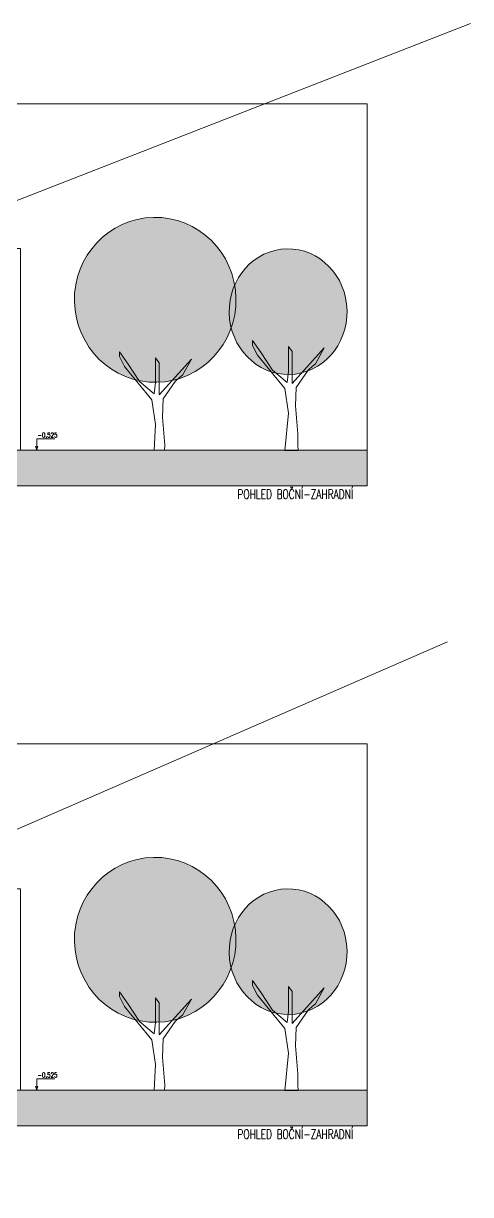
# Model space of a CAD drawing. Header units: metres. Extents: x -183 to 791, y -436 to 125.
# Drawn here: x 532.87 to 547.05, y -435.89 to -398.72 of the extents above; entities that cross this region are included whole.
import ezdxf

# ---------------------------------------------------------------- set-up
doc = ezdxf.new("R2010")
doc.units = ezdxf.units.M
doc.header["$MEASUREMENT"] = 0
doc.header["$XCLIPFRAME"] = 2
for name, color, linetype in [('01_SILNE', 1, 'Continuous'), ('koty', 4, 'Continuous'), ('SRAFY-TERÉN', 252, 'Continuous'), ('zariz.predmety', 203, 'Continuous')]:
    doc.layers.add(name, color=color, linetype=linetype)
doc.layers.add('FLOATING-WINDOWS', color=2, linetype='Continuous', plot=False)
doc.layers.add('nosne zdivo', color=6, linetype='Continuous', lineweight=50)
doc.layers.add('Standard', color=7, linetype='Continuous', lineweight=25)
doc.styles.add('ROMANS', font='romans.shx', dxfattribs={"width": 0.7})
picture_1 = doc.add_image_def('image2.jpg', size_in_pixel=(1024, 512))

msp = doc.modelspace()

# ---------------------------------------------------------------- hatches: boundary and pattern name
at = {"layer": 'SRAFY-TERÉN', "linetype": 'Continuous', "lineweight": 0}
for points in [[(543.77, -412.267), (541.575, -412.267), (541.575, -412.272), (541.153, -412.271), (541.153, -412.267), (530.835, -412.267, -0.032805), (530.813, -412.302, -0.021832), (530.783, -412.267), (521.936, -412.267), (518.986, -411.892), (508.562, -411.892, -0.013742), (508.557, -411.904, -0.069979), (508.492, -411.892), (507.93, -411.892), (507.93, -413.401), (543.77, -413.401)], [(543.77, -432.584), (541.575, -432.584), (541.575, -432.588), (541.153, -432.588), (541.153, -432.584), (530.835, -432.584, -0.032805), (530.813, -432.618, -0.021832), (530.783, -432.584), (521.936, -432.584), (518.986, -432.209), (508.562, -432.209, -0.013742), (508.557, -432.221, -0.069979), (508.492, -432.209), (507.93, -432.209), (507.93, -433.717), (543.77, -433.717)]]:
    msp.add_hatch(color=256, dxfattribs=at).paths.add_polyline_path(points)
at = {"layer": 'zariz.predmety', "linetype": 'Continuous', "lineweight": 0}
h = msp.add_hatch(color=84, dxfattribs=at)
edge = h.paths.add_edge_path()
edge.add_ellipse((537.044, -407.492), major_axis=(0.056, -2.618), ratio=0.978577, start_angle=0, end_angle=360, ccw=False)
h = msp.add_hatch(color=84, dxfattribs=at)
edge = h.paths.add_edge_path()
edge.add_ellipse((541.261, -407.868), major_axis=(0.042, -1.994), ratio=0.937649, start_angle=0, end_angle=360, ccw=False)
h = msp.add_hatch(color=84, dxfattribs=at)
edge = h.paths.add_edge_path()
edge.add_ellipse((537.044, -427.808), major_axis=(0.056, -2.618), ratio=0.978577, start_angle=0, end_angle=360, ccw=False)
h = msp.add_hatch(color=84, dxfattribs=at)
edge = h.paths.add_edge_path()
edge.add_ellipse((541.261, -428.184), major_axis=(0.042, -1.994), ratio=0.937649, start_angle=0, end_angle=360, ccw=False)

# ---------------------------------------------------------------- linework, layer by layer
at = {"layer": '01_SILNE', "linetype": 'Continuous', "lineweight": 0}
for p, q in [((521.936, -412.267), (543.77, -412.267)), ((521.936, -432.584), (543.77, -432.584))]:
    msp.add_line(p, q, dxfattribs=at)
at = {"layer": 'FLOATING-WINDOWS', "linetype": 'Continuous', "lineweight": 0}
for p, q in [((543.77, -412.267), (543.77, -401.267)), ((543.77, -412.267), (543.77, -401.267)), ((543.77, -432.584), (543.77, -421.584)), ((543.77, -432.584), (543.77, -421.584))]:
    msp.add_line(p, q, dxfattribs=at)
at = {"layer": 'FLOATING-WINDOWS', "linetype": 'Continuous', "lineweight": 0, "flags": 128}
for points in [[(507.93, -411.892), (507.93, -413.401), (543.77, -413.401), (543.77, -412.267), (521.936, -412.267), (518.986, -411.892)], [(507.93, -432.209), (507.93, -433.717), (543.77, -433.717), (543.77, -432.584), (521.936, -432.584), (518.986, -432.209)]]:
    msp.add_lwpolyline(points, close=True, dxfattribs=at)
at = {"layer": 'koty', "linetype": 'Continuous', "lineweight": 0}
for p, q in [((533.286, -412.267), (533.286, -411.9)), ((533.286, -411.9), (533.86, -411.9)), ((533.286, -412.267), (533.25, -412.134)), ((533.286, -412.267), (533.323, -412.134)), ((533.286, -432.584), (533.286, -432.216)), ((533.286, -432.216), (533.86, -432.216)), ((533.286, -432.584), (533.25, -432.451)), ((533.286, -432.584), (533.323, -432.451))]:
    msp.add_line(p, q, dxfattribs=at)
at = {"layer": 'nosne zdivo', "linetype": 'Continuous', "lineweight": 0}
for p, q in [((504.789, -415.216), (547.047, -398.718)), ((506.028, -435.895), (546.311, -418.35))]:
    msp.add_line(p, q, dxfattribs=at)
at = {"layer": 'zariz.predmety', "color": 84, "linetype": 'Continuous', "lineweight": 0}
for points in [[(541.153, -412.271), (541.27, -411.094), (541.153, -410.31), (540.289, -409.251), (540.132, -408.937), (540.132, -408.78), (540.407, -409.172), (540.76, -409.721), (541.231, -410.114), (541.27, -409.761), (541.27, -408.976), (541.388, -409.133), (541.388, -410.153), (542.408, -409.015), (542.125, -409.524), (542.125, -409.524), (542.125, -409.524), (542.034, -409.603), (541.898, -409.721), (541.52, -410.271), (541.499, -410.859), (541.563, -411.743), (541.571, -412.109), (541.575, -412.272)], [(537.014, -412.267), (537.053, -411.453), (536.935, -410.668), (536.072, -409.609), (535.915, -409.295), (535.915, -409.138), (536.189, -409.53), (536.543, -410.08), (537.013, -410.472), (537.053, -410.119), (537.053, -409.334), (537.17, -409.491), (537.17, -410.511), (538.191, -409.373), (537.907, -409.883), (537.907, -409.883), (537.907, -409.883), (537.817, -409.961), (537.681, -410.08), (537.302, -410.63), (537.281, -411.217), (537.345, -412.102), (537.343, -412.267), (537.343, -412.267)], [(541.153, -432.588), (541.27, -431.411), (541.153, -430.626), (540.289, -429.567), (540.132, -429.253), (540.132, -429.096), (540.407, -429.489), (540.76, -430.038), (541.231, -430.43), (541.27, -430.077), (541.27, -429.293), (541.388, -429.45), (541.388, -430.469), (542.408, -429.332), (542.125, -429.841), (542.125, -429.841), (542.125, -429.841), (542.034, -429.919), (541.898, -430.038), (541.52, -430.588), (541.499, -431.175), (541.563, -432.06), (541.571, -432.426), (541.575, -432.588)], [(537.014, -432.584), (537.053, -431.769), (536.935, -430.985), (536.072, -429.925), (535.915, -429.612), (535.915, -429.455), (536.189, -429.847), (536.543, -430.396), (537.013, -430.788), (537.053, -430.435), (537.053, -429.651), (537.17, -429.808), (537.17, -430.828), (538.191, -429.69), (537.907, -430.199), (537.907, -430.199), (537.907, -430.199), (537.817, -430.277), (537.681, -430.396), (537.302, -430.946), (537.281, -431.533), (537.345, -432.418), (537.343, -432.584), (537.343, -432.584)]]:
    msp.add_lwpolyline(points, close=True, dxfattribs=at)
at = {"layer": 'zariz.predmety', "color": 84, "linetype": 'Continuous', "lineweight": 0, "extrusion": (0, 0, -1)}
for centre, major_axis, ratio, start_param, end_param in [((537.044, -407.492), (0.056, -2.618), 0.978577, -9.424778, -3.141593), ((541.261, -407.868), (0.042, -1.994), 0.937649, -4.712389, 1.570796), ((537.044, -427.808), (0.056, -2.618), 0.978577, -9.424778, -3.141593), ((541.261, -428.184), (0.042, -1.994), 0.937649, -4.712389, 1.570796)]:
    msp.add_ellipse(centre, major_axis=major_axis, ratio=ratio, start_param=start_param, end_param=end_param, dxfattribs=at)

# ---------------------------------------------------------------- texts
at = {"layer": 'koty', "linetype": 'Continuous', "lineweight": 0, "char_height": 0.15, "width": 1.66419, "attachment_point": 1, "style": 'ROMANS'}
for insert in [(533.308, -411.709), (533.308, -432.025)]:
    msp.add_mtext('-0,525', dxfattribs=dict(at, insert=insert))
at = {"layer": 'Standard', "color": 7, "linetype": 'ByBlock', "lineweight": 25, "style": 'ROMANS', "width": 0.7}
for p in [(539.651, -413.814), (539.651, -434.13)]:
    msp.add_text('POHLED BOČNÍ-ZAHRADNÍ', height=0.3, dxfattribs=at).set_placement(p)

# ---------------------------------------------------------------- pictures from other files: only their frames are drawn
at = {"linetype": 'Continuous', "lineweight": 0}
image = msp.add_image(picture_1, insert=(484.789, -427.317), size_in_units=(139.945, 69.972), dxfattribs=at)
image.set_boundary_path([(212.73, 376.683), (176.145, 376.683), (176.145, 398.635), (168.828, 398.635), (168.885, 320.89), (328.707, 320.89), (431.075, 320.89), (431.075, 390.898), (431.075, 383.412), (431.075, 401.378), (403.221, 401.378), (350.586, 401.378), (350.586, 354.548), (291.756, 354.548), (291.756, 349.792), (291.479, 349.426), (290.204, 349.426), (289.927, 349.792), (289.927, 354.548), (273.079, 354.548), (253.56, 354.548), (253.56, 349.792), (253.283, 349.426), (252.009, 349.426), (251.731, 349.792), (251.731, 354.548), (216.755, 354.548), (216.755, 398.635), (210.17, 398.635), (210.17, 381.988), (211.982, 377.854), (212.73, 377.854), (212.73, 376.683)])
image = msp.add_image(picture_1, insert=(484.789, -447.634), size_in_units=(139.945, 69.972), dxfattribs=at)
image.set_boundary_path([(212.73, 376.683), (176.145, 376.683), (176.145, 398.635), (168.828, 398.635), (168.885, 320.89), (328.707, 320.89), (431.075, 320.89), (431.075, 390.898), (431.075, 383.412), (431.075, 401.378), (403.221, 401.378), (350.586, 401.378), (350.586, 354.548), (291.756, 354.548), (291.756, 349.792), (291.479, 349.426), (290.204, 349.426), (289.927, 349.792), (289.927, 354.548), (273.079, 354.548), (253.56, 354.548), (253.56, 349.792), (253.283, 349.426), (252.009, 349.426), (251.731, 349.792), (251.731, 354.548), (216.755, 354.548), (216.755, 398.635), (210.17, 398.635), (210.17, 381.988), (211.982, 377.854), (212.73, 377.854), (212.73, 376.683)])

doc.saveas('drawing.dxf')
